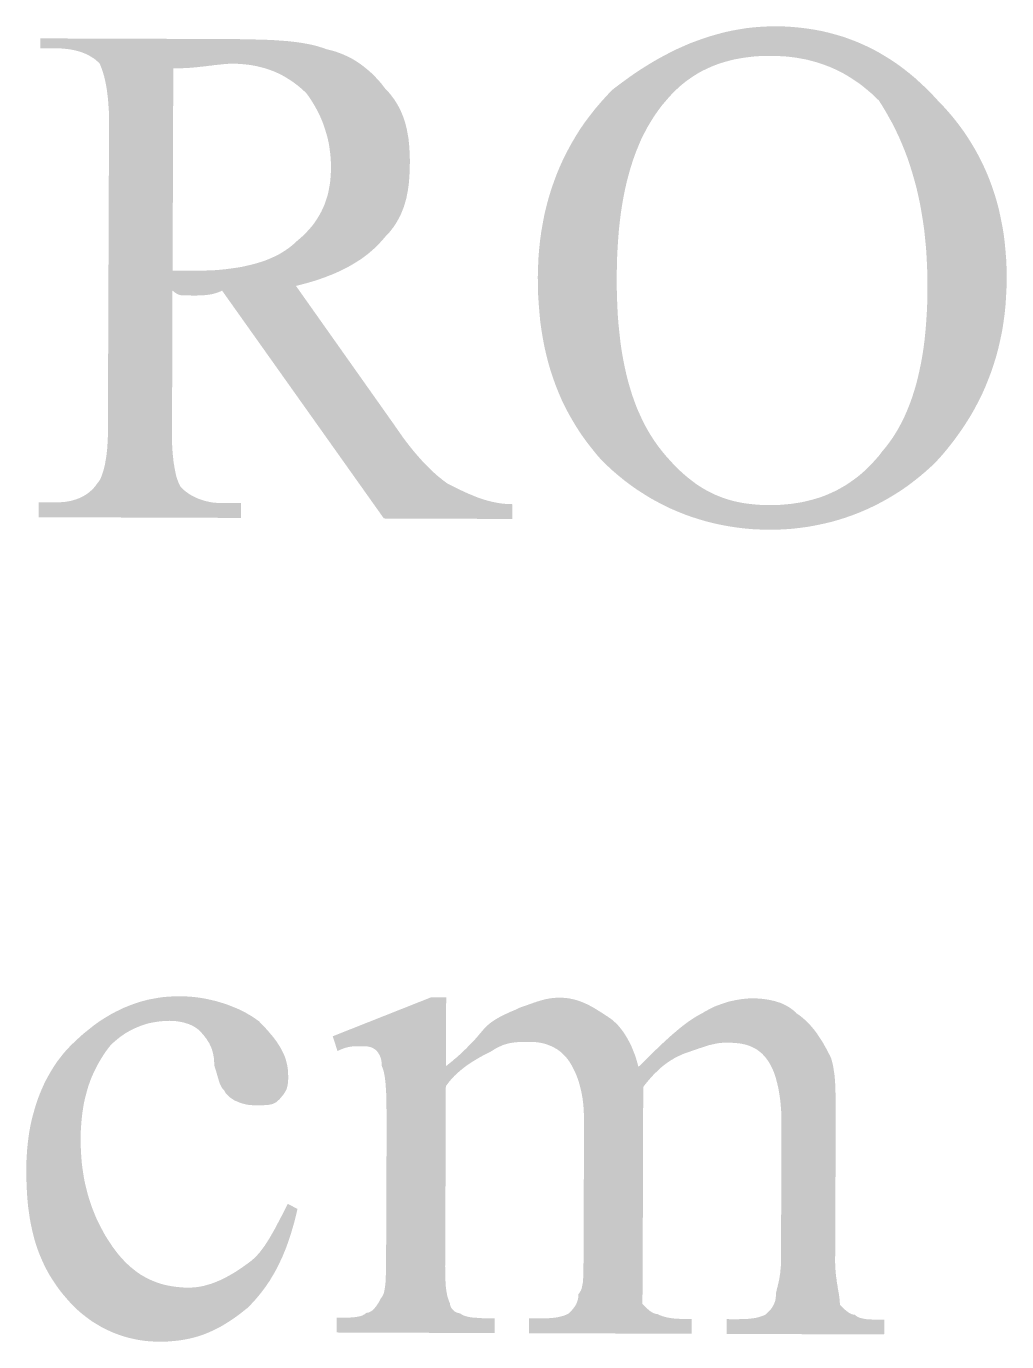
# Model space of a CAD drawing. Header units: millimetres. Extents: x -125 to 146, y -26 to 163.
# Drawn here: x -67.98 to -59.56, y 95.97 to 107.27 of the extents above; entities that cross this region are included whole.
import ezdxf

# ---------------------------------------------------------------- set-up
doc = ezdxf.new("R2010")
doc.units = ezdxf.units.MM
doc.header["$MEASUREMENT"] = 0
doc.layers.get('0').update_dxf_attribs({"color": 255, "linetype": 'CONTINUOUS'})

msp = doc.modelspace()

# ---------------------------------------------------------------- hatches: boundary and pattern name
at = {"true_color": 0x000007}
h = msp.add_hatch(color=7, dxfattribs=at)
h.paths.add_polyline_path([(-61.545, 107.268), (-61.477, 107.267), (-61.409, 107.263), (-61.343, 107.257), (-61.277, 107.249), (-61.212, 107.239), (-61.148, 107.227), (-61.085, 107.212), (-61.023, 107.195), (-60.962, 107.177), (-60.901, 107.155), (-60.842, 107.132), (-60.783, 107.106), (-60.726, 107.079), (-60.669, 107.049), (-60.613, 107.016), (-60.558, 106.982), (-60.504, 106.946), (-60.451, 106.907), (-60.399, 106.866), (-60.347, 106.823), (-60.297, 106.777), (-60.247, 106.73), (-60.198, 106.68), (-60.15, 106.628), (-60.103, 106.579), (-60.058, 106.529), (-60.015, 106.478), (-59.974, 106.425), (-59.934, 106.371), (-59.897, 106.316), (-59.861, 106.259), (-59.827, 106.201), (-59.795, 106.142), (-59.765, 106.082), (-59.737, 106.02), (-59.711, 105.957), (-59.687, 105.893), (-59.665, 105.827), (-59.645, 105.76), (-59.627, 105.692), (-59.612, 105.622), (-59.598, 105.552), (-59.586, 105.479), (-59.577, 105.406), (-59.57, 105.331), (-59.564, 105.255), (-59.561, 105.178), (-59.561, 105.099), (-59.562, 105.02), (-59.566, 104.942), (-59.571, 104.866), (-59.579, 104.791), (-59.589, 104.717), (-59.601, 104.644), (-59.616, 104.573), (-59.632, 104.503), (-59.65, 104.434), (-59.671, 104.367), (-59.693, 104.3), (-59.718, 104.235), (-59.744, 104.17), (-59.772, 104.107), (-59.803, 104.045), (-59.835, 103.984), (-59.869, 103.924), (-59.906, 103.865), (-59.944, 103.807), (-59.984, 103.75), (-60.025, 103.695), (-60.069, 103.639), (-60.114, 103.585), (-60.162, 103.532), (-60.21, 103.485), (-60.26, 103.44), (-60.311, 103.397), (-60.363, 103.356), (-60.416, 103.316), (-60.471, 103.278), (-60.526, 103.243), (-60.583, 103.209), (-60.641, 103.177), (-60.699, 103.147), (-60.759, 103.119), (-60.819, 103.093), (-60.881, 103.069), (-60.943, 103.047), (-61.006, 103.027), (-61.07, 103.009), (-61.134, 102.994), (-61.2, 102.98), (-61.265, 102.968), (-61.332, 102.959), (-61.399, 102.951), (-61.467, 102.946), (-61.535, 102.943), (-61.603, 102.942), (-61.672, 102.944), (-61.74, 102.947), (-61.808, 102.953), (-61.876, 102.961), (-61.942, 102.971), (-62.008, 102.983), (-62.073, 102.997), (-62.138, 103.013), (-62.202, 103.032), (-62.265, 103.052), (-62.327, 103.074), (-62.388, 103.099), (-62.449, 103.125), (-62.508, 103.154), (-62.566, 103.184), (-62.624, 103.216), (-62.68, 103.251), (-62.736, 103.287), (-62.79, 103.325), (-62.843, 103.365), (-62.895, 103.407), (-62.945, 103.45), (-62.995, 103.496), (-63.043, 103.543), (-63.089, 103.596), (-63.133, 103.651), (-63.175, 103.706), (-63.215, 103.762), (-63.253, 103.82), (-63.288, 103.878), (-63.322, 103.937), (-63.353, 103.997), (-63.383, 104.058), (-63.41, 104.121), (-63.435, 104.184), (-63.458, 104.249), (-63.48, 104.314), (-63.499, 104.381), (-63.516, 104.449), (-63.532, 104.518), (-63.545, 104.588), (-63.557, 104.659), (-63.567, 104.732), (-63.574, 104.806), (-63.58, 104.881), (-63.585, 104.957), (-63.587, 105.035), (-63.588, 105.114), (-63.586, 105.193), (-63.583, 105.271), (-63.577, 105.348), (-63.569, 105.424), (-63.559, 105.499), (-63.546, 105.573), (-63.532, 105.647), (-63.515, 105.719), (-63.496, 105.79), (-63.475, 105.86), (-63.451, 105.929), (-63.426, 105.997), (-63.398, 106.064), (-63.368, 106.13), (-63.335, 106.195), (-63.301, 106.258), (-63.264, 106.321), (-63.226, 106.382), (-63.185, 106.442), (-63.141, 106.5), (-63.096, 106.558), (-63.048, 106.614), (-62.999, 106.669), (-62.947, 106.723), (-62.893, 106.764), (-62.839, 106.804), (-62.785, 106.843), (-62.731, 106.88), (-62.675, 106.916), (-62.62, 106.95), (-62.564, 106.983), (-62.507, 107.014), (-62.45, 107.044), (-62.393, 107.072), (-62.335, 107.098), (-62.277, 107.123), (-62.218, 107.145), (-62.159, 107.166), (-62.1, 107.185), (-62.04, 107.202), (-61.979, 107.218), (-61.919, 107.231), (-61.857, 107.242), (-61.796, 107.252), (-61.734, 107.259), (-61.671, 107.264), (-61.608, 107.267)])
h.paths.add_polyline_path([(-61.588, 107.014), (-61.635, 107.014), (-61.682, 107.012), (-61.727, 107.009), (-61.772, 107.004), (-61.816, 106.998), (-61.859, 106.991), (-61.901, 106.983), (-61.942, 106.973), (-61.982, 106.962), (-62.022, 106.95), (-62.06, 106.936), (-62.098, 106.921), (-62.135, 106.904), (-62.171, 106.887), (-62.206, 106.868), (-62.24, 106.847), (-62.273, 106.825), (-62.306, 106.802), (-62.337, 106.778), (-62.368, 106.752), (-62.397, 106.725), (-62.426, 106.697), (-62.454, 106.667), (-62.481, 106.636), (-62.518, 106.593), (-62.552, 106.548), (-62.585, 106.501), (-62.616, 106.452), (-62.646, 106.402), (-62.673, 106.35), (-62.7, 106.296), (-62.724, 106.24), (-62.747, 106.183), (-62.768, 106.124), (-62.788, 106.063), (-62.806, 106), (-62.823, 105.936), (-62.838, 105.87), (-62.852, 105.802), (-62.864, 105.732), (-62.875, 105.661), (-62.884, 105.588), (-62.892, 105.513), (-62.898, 105.436), (-62.903, 105.357), (-62.907, 105.277), (-62.909, 105.195), (-62.91, 105.111), (-62.91, 105.027), (-62.908, 104.945), (-62.905, 104.864), (-62.901, 104.786), (-62.895, 104.709), (-62.887, 104.633), (-62.879, 104.56), (-62.869, 104.488), (-62.857, 104.419), (-62.844, 104.351), (-62.829, 104.284), (-62.813, 104.22), (-62.795, 104.157), (-62.776, 104.096), (-62.755, 104.037), (-62.733, 103.979), (-62.708, 103.924), (-62.683, 103.87), (-62.655, 103.817), (-62.626, 103.767), (-62.595, 103.718), (-62.563, 103.672), (-62.529, 103.627), (-62.493, 103.583), (-62.461, 103.547), (-62.429, 103.512), (-62.397, 103.479), (-62.365, 103.448), (-62.333, 103.419), (-62.3, 103.391), (-62.267, 103.365), (-62.234, 103.34), (-62.2, 103.317), (-62.166, 103.296), (-62.131, 103.276), (-62.096, 103.258), (-62.059, 103.241), (-62.022, 103.226), (-61.985, 103.212), (-61.946, 103.2), (-61.907, 103.189), (-61.867, 103.18), (-61.825, 103.172), (-61.783, 103.166), (-61.74, 103.161), (-61.695, 103.157), (-61.649, 103.155), (-61.602, 103.154), (-61.555, 103.154), (-61.508, 103.156), (-61.462, 103.16), (-61.416, 103.164), (-61.37, 103.171), (-61.325, 103.178), (-61.281, 103.188), (-61.237, 103.199), (-61.194, 103.211), (-61.151, 103.225), (-61.109, 103.241), (-61.068, 103.259), (-61.027, 103.278), (-60.987, 103.3), (-60.947, 103.323), (-60.909, 103.348), (-60.871, 103.375), (-60.834, 103.403), (-60.797, 103.434), (-60.761, 103.467), (-60.727, 103.502), (-60.693, 103.538), (-60.659, 103.577), (-60.627, 103.619), (-60.596, 103.656), (-60.566, 103.696), (-60.537, 103.737), (-60.51, 103.78), (-60.484, 103.825), (-60.459, 103.872), (-60.436, 103.92), (-60.414, 103.971), (-60.393, 104.023), (-60.374, 104.076), (-60.356, 104.132), (-60.339, 104.189), (-60.324, 104.248), (-60.31, 104.309), (-60.297, 104.372), (-60.285, 104.437), (-60.275, 104.503), (-60.266, 104.571), (-60.259, 104.641), (-60.253, 104.712), (-60.248, 104.786), (-60.244, 104.861), (-60.242, 104.938), (-60.241, 105.017), (-60.241, 105.106), (-60.244, 105.192), (-60.248, 105.277), (-60.253, 105.359), (-60.261, 105.44), (-60.269, 105.518), (-60.28, 105.595), (-60.292, 105.669), (-60.305, 105.742), (-60.32, 105.813), (-60.336, 105.882), (-60.354, 105.949), (-60.373, 106.014), (-60.393, 106.078), (-60.414, 106.14), (-60.437, 106.201), (-60.461, 106.259), (-60.486, 106.317), (-60.512, 106.372), (-60.539, 106.427), (-60.568, 106.479), (-60.597, 106.531), (-60.627, 106.581), (-60.658, 106.63), (-60.69, 106.661), (-60.722, 106.691), (-60.755, 106.719), (-60.789, 106.747), (-60.822, 106.773), (-60.857, 106.797), (-60.892, 106.82), (-60.927, 106.842), (-60.963, 106.863), (-61, 106.882), (-61.037, 106.9), (-61.075, 106.917), (-61.114, 106.932), (-61.153, 106.946), (-61.193, 106.959), (-61.234, 106.97), (-61.275, 106.981), (-61.318, 106.989), (-61.361, 106.997), (-61.405, 107.003), (-61.449, 107.008), (-61.495, 107.011), (-61.541, 107.013)])
h = msp.add_hatch(color=7, dxfattribs=at)
h.paths.add_polyline_path([(-63.807, 103.035), (-64.91, 103.039), (-66.3, 104.997), (-66.311, 104.992), (-66.321, 104.987), (-66.332, 104.983), (-66.342, 104.979), (-66.353, 104.976), (-66.364, 104.973), (-66.374, 104.97), (-66.385, 104.967), (-66.395, 104.965), (-66.406, 104.963), (-66.417, 104.962), (-66.427, 104.96), (-66.438, 104.959), (-66.449, 104.958), (-66.459, 104.957), (-66.47, 104.957), (-66.481, 104.956), (-66.492, 104.956), (-66.503, 104.956), (-66.513, 104.955), (-66.524, 104.955), (-66.535, 104.955), (-66.546, 104.955), (-66.557, 104.955), (-66.557, 104.955), (-66.558, 104.955), (-66.559, 104.955), (-66.56, 104.955), (-66.562, 104.955), (-66.564, 104.955), (-66.567, 104.955), (-66.569, 104.956), (-66.572, 104.956), (-66.576, 104.956), (-66.579, 104.956), (-66.583, 104.956), (-66.587, 104.956), (-66.592, 104.956), (-66.596, 104.956), (-66.601, 104.956), (-66.605, 104.956), (-66.61, 104.956), (-66.615, 104.956), (-66.62, 104.956), (-66.626, 104.956), (-66.631, 104.956), (-66.636, 104.956), (-66.641, 104.956), (-66.642, 104.956), (-66.642, 104.956), (-66.643, 104.956), (-66.645, 104.956), (-66.647, 104.956), (-66.649, 104.956), (-66.651, 104.957), (-66.654, 104.957), (-66.657, 104.958), (-66.66, 104.959), (-66.664, 104.96), (-66.668, 104.961), (-66.672, 104.963), (-66.676, 104.964), (-66.681, 104.966), (-66.685, 104.969), (-66.69, 104.971), (-66.695, 104.974), (-66.7, 104.977), (-66.705, 104.981), (-66.71, 104.984), (-66.715, 104.989), (-66.721, 104.993), (-66.726, 104.998), (-66.73, 103.768), (-66.73, 103.737), (-66.73, 103.706), (-66.729, 103.677), (-66.728, 103.648), (-66.726, 103.621), (-66.724, 103.594), (-66.721, 103.569), (-66.719, 103.544), (-66.716, 103.52), (-66.712, 103.498), (-66.709, 103.476), (-66.705, 103.456), (-66.701, 103.437), (-66.697, 103.418), (-66.693, 103.401), (-66.688, 103.385), (-66.683, 103.371), (-66.678, 103.357), (-66.673, 103.345), (-66.668, 103.334), (-66.663, 103.324), (-66.658, 103.315), (-66.653, 103.308), (-66.648, 103.302), (-66.637, 103.292), (-66.626, 103.282), (-66.614, 103.272), (-66.602, 103.263), (-66.589, 103.254), (-66.577, 103.246), (-66.563, 103.238), (-66.55, 103.231), (-66.536, 103.224), (-66.522, 103.217), (-66.508, 103.211), (-66.493, 103.205), (-66.478, 103.2), (-66.463, 103.195), (-66.448, 103.19), (-66.433, 103.187), (-66.417, 103.183), (-66.402, 103.18), (-66.386, 103.177), (-66.37, 103.175), (-66.354, 103.174), (-66.338, 103.172), (-66.323, 103.172), (-66.307, 103.171), (-66.137, 103.171), (-66.138, 103.044), (-67.876, 103.05), (-67.876, 103.177), (-67.749, 103.177), (-67.728, 103.177), (-67.707, 103.177), (-67.687, 103.179), (-67.668, 103.18), (-67.648, 103.182), (-67.63, 103.185), (-67.611, 103.188), (-67.593, 103.192), (-67.576, 103.197), (-67.559, 103.202), (-67.542, 103.208), (-67.526, 103.214), (-67.511, 103.221), (-67.495, 103.229), (-67.481, 103.237), (-67.466, 103.247), (-67.452, 103.256), (-67.439, 103.267), (-67.426, 103.278), (-67.413, 103.291), (-67.401, 103.303), (-67.389, 103.317), (-67.378, 103.332), (-67.367, 103.347), (-67.362, 103.353), (-67.356, 103.36), (-67.351, 103.369), (-67.346, 103.378), (-67.341, 103.389), (-67.336, 103.401), (-67.331, 103.414), (-67.326, 103.429), (-67.321, 103.444), (-67.317, 103.46), (-67.312, 103.477), (-67.308, 103.495), (-67.304, 103.514), (-67.301, 103.534), (-67.297, 103.554), (-67.294, 103.576), (-67.291, 103.598), (-67.289, 103.621), (-67.286, 103.644), (-67.285, 103.668), (-67.283, 103.693), (-67.282, 103.718), (-67.281, 103.744), (-67.281, 103.77), (-67.271, 106.442), (-67.271, 106.474), (-67.272, 106.504), (-67.272, 106.534), (-67.274, 106.562), (-67.276, 106.59), (-67.278, 106.617), (-67.28, 106.643), (-67.283, 106.668), (-67.286, 106.693), (-67.289, 106.716), (-67.292, 106.738), (-67.296, 106.76), (-67.3, 106.781), (-67.304, 106.801), (-67.309, 106.82), (-67.313, 106.838), (-67.318, 106.855), (-67.323, 106.871), (-67.328, 106.887), (-67.333, 106.901), (-67.338, 106.915), (-67.343, 106.928), (-67.348, 106.94), (-67.354, 106.951), (-67.364, 106.961), (-67.376, 106.971), (-67.387, 106.981), (-67.399, 106.99), (-67.412, 106.998), (-67.425, 107.007), (-67.438, 107.014), (-67.452, 107.022), (-67.467, 107.029), (-67.481, 107.035), (-67.496, 107.041), (-67.512, 107.047), (-67.528, 107.052), (-67.545, 107.056), (-67.562, 107.061), (-67.579, 107.064), (-67.597, 107.068), (-67.615, 107.071), (-67.634, 107.073), (-67.653, 107.075), (-67.673, 107.077), (-67.693, 107.078), (-67.713, 107.079), (-67.734, 107.079), (-67.861, 107.08), (-67.861, 107.164), (-66.377, 107.159), (-66.324, 107.159), (-66.273, 107.158), (-66.222, 107.158), (-66.172, 107.158), (-66.123, 107.157), (-66.076, 107.156), (-66.029, 107.155), (-65.983, 107.154), (-65.938, 107.153), (-65.895, 107.151), (-65.852, 107.149), (-65.81, 107.146), (-65.77, 107.143), (-65.731, 107.14), (-65.693, 107.136), (-65.655, 107.131), (-65.62, 107.126), (-65.585, 107.12), (-65.552, 107.114), (-65.519, 107.107), (-65.488, 107.099), (-65.459, 107.09), (-65.43, 107.081), (-65.403, 107.071), (-65.377, 107.065), (-65.351, 107.058), (-65.326, 107.051), (-65.301, 107.042), (-65.277, 107.033), (-65.253, 107.023), (-65.229, 107.012), (-65.206, 107.001), (-65.183, 106.989), (-65.161, 106.976), (-65.139, 106.962), (-65.118, 106.948), (-65.097, 106.933), (-65.077, 106.917), (-65.057, 106.901), (-65.037, 106.884), (-65.018, 106.867), (-64.999, 106.849), (-64.981, 106.83), (-64.963, 106.811), (-64.946, 106.792), (-64.929, 106.772), (-64.913, 106.751), (-64.897, 106.73), (-64.876, 106.709), (-64.857, 106.687), (-64.839, 106.664), (-64.822, 106.641), (-64.807, 106.618), (-64.793, 106.594), (-64.779, 106.57), (-64.767, 106.545), (-64.756, 106.52), (-64.746, 106.495), (-64.737, 106.469), (-64.728, 106.442), (-64.721, 106.415), (-64.714, 106.388), (-64.709, 106.36), (-64.704, 106.332), (-64.699, 106.304), (-64.696, 106.275), (-64.693, 106.245), (-64.691, 106.215), (-64.689, 106.185), (-64.688, 106.154), (-64.687, 106.123), (-64.687, 106.092), (-64.688, 106.06), (-64.688, 106.029), (-64.69, 105.998), (-64.692, 105.968), (-64.694, 105.938), (-64.697, 105.909), (-64.701, 105.88), (-64.705, 105.852), (-64.711, 105.824), (-64.716, 105.796), (-64.723, 105.769), (-64.731, 105.742), (-64.739, 105.716), (-64.749, 105.691), (-64.759, 105.665), (-64.77, 105.64), (-64.783, 105.616), (-64.796, 105.592), (-64.811, 105.568), (-64.826, 105.545), (-64.843, 105.523), (-64.861, 105.5), (-64.881, 105.479), (-64.901, 105.457), (-64.923, 105.431), (-64.946, 105.406), (-64.969, 105.382), (-64.993, 105.359), (-65.019, 105.336), (-65.045, 105.314), (-65.072, 105.293), (-65.099, 105.273), (-65.128, 105.254), (-65.158, 105.235), (-65.188, 105.217), (-65.22, 105.199), (-65.252, 105.183), (-65.285, 105.166), (-65.319, 105.151), (-65.354, 105.136), (-65.39, 105.122), (-65.426, 105.108), (-65.464, 105.095), (-65.502, 105.082), (-65.542, 105.07), (-65.582, 105.059), (-65.623, 105.048), (-65.665, 105.037), (-64.823, 103.846), (-64.801, 103.814), (-64.78, 103.784), (-64.759, 103.754), (-64.739, 103.726), (-64.718, 103.698), (-64.697, 103.671), (-64.676, 103.645), (-64.656, 103.619), (-64.635, 103.595), (-64.615, 103.572), (-64.595, 103.549), (-64.575, 103.527), (-64.555, 103.507), (-64.536, 103.487), (-64.517, 103.468), (-64.498, 103.449), (-64.479, 103.432), (-64.461, 103.416), (-64.443, 103.4), (-64.425, 103.386), (-64.408, 103.372), (-64.391, 103.359), (-64.375, 103.347), (-64.359, 103.336), (-64.337, 103.325), (-64.316, 103.315), (-64.294, 103.304), (-64.273, 103.294), (-64.251, 103.283), (-64.23, 103.273), (-64.208, 103.263), (-64.186, 103.253), (-64.164, 103.244), (-64.142, 103.235), (-64.12, 103.226), (-64.098, 103.217), (-64.075, 103.209), (-64.052, 103.202), (-64.029, 103.195), (-64.006, 103.189), (-63.982, 103.183), (-63.958, 103.178), (-63.934, 103.173), (-63.909, 103.169), (-63.884, 103.166), (-63.858, 103.164), (-63.833, 103.163), (-63.806, 103.162)])
h.paths.add_polyline_path([(-66.725, 105.168), (-66.72, 105.168), (-66.715, 105.168), (-66.709, 105.168), (-66.704, 105.168), (-66.699, 105.168), (-66.694, 105.168), (-66.688, 105.168), (-66.683, 105.168), (-66.678, 105.168), (-66.672, 105.168), (-66.667, 105.168), (-66.662, 105.168), (-66.657, 105.168), (-66.651, 105.168), (-66.646, 105.167), (-66.641, 105.167), (-66.635, 105.167), (-66.63, 105.167), (-66.625, 105.167), (-66.619, 105.167), (-66.614, 105.167), (-66.609, 105.167), (-66.604, 105.167), (-66.598, 105.167), (-66.598, 105.167), (-66.597, 105.167), (-66.596, 105.167), (-66.595, 105.167), (-66.594, 105.167), (-66.592, 105.167), (-66.59, 105.167), (-66.587, 105.167), (-66.585, 105.167), (-66.582, 105.167), (-66.58, 105.167), (-66.577, 105.167), (-66.574, 105.167), (-66.572, 105.167), (-66.569, 105.167), (-66.567, 105.167), (-66.565, 105.167), (-66.563, 105.167), (-66.561, 105.167), (-66.559, 105.167), (-66.558, 105.167), (-66.557, 105.167), (-66.556, 105.167), (-66.556, 105.167), (-66.503, 105.167), (-66.452, 105.169), (-66.402, 105.171), (-66.354, 105.173), (-66.307, 105.177), (-66.261, 105.182), (-66.216, 105.188), (-66.173, 105.194), (-66.131, 105.201), (-66.091, 105.21), (-66.052, 105.219), (-66.014, 105.229), (-65.977, 105.24), (-65.942, 105.251), (-65.908, 105.264), (-65.876, 105.278), (-65.844, 105.292), (-65.815, 105.307), (-65.786, 105.324), (-65.759, 105.341), (-65.733, 105.359), (-65.709, 105.377), (-65.685, 105.397), (-65.663, 105.418), (-65.638, 105.439), (-65.613, 105.461), (-65.59, 105.483), (-65.568, 105.506), (-65.547, 105.529), (-65.527, 105.552), (-65.509, 105.576), (-65.492, 105.601), (-65.476, 105.626), (-65.461, 105.651), (-65.447, 105.677), (-65.435, 105.703), (-65.423, 105.729), (-65.413, 105.756), (-65.404, 105.784), (-65.395, 105.812), (-65.388, 105.84), (-65.382, 105.869), (-65.377, 105.899), (-65.372, 105.928), (-65.369, 105.959), (-65.367, 105.989), (-65.365, 106.02), (-65.365, 106.052), (-65.365, 106.083), (-65.366, 106.114), (-65.368, 106.145), (-65.371, 106.175), (-65.375, 106.205), (-65.379, 106.235), (-65.384, 106.264), (-65.39, 106.292), (-65.397, 106.321), (-65.405, 106.348), (-65.413, 106.376), (-65.422, 106.403), (-65.431, 106.429), (-65.441, 106.455), (-65.452, 106.481), (-65.463, 106.506), (-65.475, 106.53), (-65.488, 106.555), (-65.501, 106.578), (-65.515, 106.602), (-65.529, 106.624), (-65.543, 106.647), (-65.558, 106.669), (-65.574, 106.69), (-65.595, 106.711), (-65.617, 106.731), (-65.639, 106.75), (-65.662, 106.768), (-65.685, 106.785), (-65.709, 106.802), (-65.733, 106.817), (-65.757, 106.832), (-65.782, 106.846), (-65.807, 106.859), (-65.833, 106.871), (-65.859, 106.882), (-65.886, 106.892), (-65.913, 106.901), (-65.94, 106.91), (-65.968, 106.917), (-65.997, 106.924), (-66.026, 106.93), (-66.055, 106.935), (-66.085, 106.939), (-66.115, 106.942), (-66.145, 106.945), (-66.177, 106.946), (-66.208, 106.947), (-66.224, 106.946), (-66.241, 106.946), (-66.258, 106.945), (-66.275, 106.944), (-66.293, 106.942), (-66.311, 106.94), (-66.33, 106.938), (-66.349, 106.936), (-66.369, 106.934), (-66.389, 106.931), (-66.41, 106.929), (-66.431, 106.926), (-66.452, 106.924), (-66.474, 106.921), (-66.497, 106.919), (-66.519, 106.916), (-66.543, 106.914), (-66.567, 106.912), (-66.591, 106.91), (-66.615, 106.909), (-66.641, 106.908), (-66.666, 106.907), (-66.692, 106.906), (-66.719, 106.906)])
for points in [[(-65.652, 97.107), (-65.663, 97.06), (-65.674, 97.015), (-65.686, 96.97), (-65.699, 96.927), (-65.711, 96.885), (-65.725, 96.844), (-65.739, 96.804), (-65.753, 96.765), (-65.769, 96.727), (-65.784, 96.69), (-65.801, 96.655), (-65.818, 96.62), (-65.835, 96.586), (-65.854, 96.552), (-65.873, 96.52), (-65.892, 96.488), (-65.913, 96.458), (-65.934, 96.427), (-65.956, 96.398), (-65.979, 96.369), (-66.002, 96.341), (-66.027, 96.313), (-66.052, 96.286), (-66.078, 96.259), (-66.11, 96.234), (-66.141, 96.209), (-66.172, 96.186), (-66.203, 96.164), (-66.233, 96.144), (-66.263, 96.125), (-66.293, 96.106), (-66.324, 96.089), (-66.354, 96.074), (-66.384, 96.059), (-66.414, 96.046), (-66.445, 96.033), (-66.475, 96.022), (-66.506, 96.012), (-66.537, 96.003), (-66.569, 95.995), (-66.601, 95.988), (-66.634, 95.982), (-66.667, 95.977), (-66.701, 95.973), (-66.736, 95.97), (-66.771, 95.967), (-66.807, 95.966), (-66.844, 95.966), (-66.881, 95.967), (-66.918, 95.969), (-66.955, 95.972), (-66.992, 95.977), (-67.028, 95.983), (-67.065, 95.991), (-67.101, 95.999), (-67.137, 96.009), (-67.173, 96.021), (-67.208, 96.033), (-67.243, 96.047), (-67.278, 96.063), (-67.312, 96.079), (-67.345, 96.097), (-67.378, 96.117), (-67.411, 96.137), (-67.443, 96.159), (-67.474, 96.183), (-67.505, 96.207), (-67.535, 96.233), (-67.564, 96.26), (-67.593, 96.289), (-67.62, 96.319), (-67.647, 96.35), (-67.678, 96.387), (-67.707, 96.425), (-67.734, 96.464), (-67.76, 96.503), (-67.784, 96.542), (-67.806, 96.582), (-67.827, 96.623), (-67.846, 96.665), (-67.864, 96.707), (-67.881, 96.75), (-67.896, 96.794), (-67.91, 96.839), (-67.922, 96.885), (-67.933, 96.931), (-67.943, 96.979), (-67.952, 97.027), (-67.959, 97.077), (-67.966, 97.127), (-67.971, 97.179), (-67.975, 97.232), (-67.978, 97.286), (-67.98, 97.341), (-67.981, 97.397), (-67.981, 97.454), (-67.981, 97.507), (-67.978, 97.559), (-67.975, 97.611), (-67.97, 97.662), (-67.964, 97.713), (-67.957, 97.763), (-67.948, 97.812), (-67.938, 97.861), (-67.926, 97.908), (-67.913, 97.955), (-67.899, 98.002), (-67.884, 98.047), (-67.867, 98.092), (-67.849, 98.135), (-67.83, 98.178), (-67.809, 98.22), (-67.787, 98.26), (-67.764, 98.3), (-67.739, 98.339), (-67.714, 98.376), (-67.686, 98.412), (-67.658, 98.448), (-67.628, 98.481), (-67.597, 98.514), (-67.564, 98.545), (-67.532, 98.575), (-67.499, 98.605), (-67.465, 98.633), (-67.431, 98.66), (-67.397, 98.687), (-67.362, 98.712), (-67.326, 98.736), (-67.29, 98.758), (-67.253, 98.78), (-67.216, 98.8), (-67.177, 98.819), (-67.139, 98.837), (-67.099, 98.853), (-67.059, 98.868), (-67.018, 98.882), (-66.977, 98.894), (-66.934, 98.905), (-66.891, 98.913), (-66.847, 98.921), (-66.803, 98.927), (-66.757, 98.931), (-66.711, 98.933), (-66.664, 98.934), (-66.632, 98.933), (-66.6, 98.932), (-66.568, 98.93), (-66.536, 98.927), (-66.504, 98.923), (-66.473, 98.918), (-66.442, 98.913), (-66.411, 98.906), (-66.381, 98.899), (-66.35, 98.892), (-66.321, 98.883), (-66.291, 98.874), (-66.262, 98.865), (-66.234, 98.854), (-66.206, 98.843), (-66.179, 98.832), (-66.152, 98.82), (-66.126, 98.807), (-66.1, 98.794), (-66.076, 98.78), (-66.052, 98.766), (-66.028, 98.751), (-66.006, 98.735), (-65.984, 98.72), (-65.964, 98.699), (-65.944, 98.678), (-65.925, 98.658), (-65.907, 98.638), (-65.89, 98.618), (-65.874, 98.599), (-65.858, 98.58), (-65.844, 98.561), (-65.83, 98.542), (-65.818, 98.523), (-65.806, 98.505), (-65.795, 98.486), (-65.785, 98.467), (-65.776, 98.449), (-65.767, 98.43), (-65.76, 98.411), (-65.753, 98.392), (-65.748, 98.372), (-65.743, 98.353), (-65.739, 98.333), (-65.736, 98.313), (-65.734, 98.293), (-65.733, 98.272), (-65.732, 98.251), (-65.732, 98.24), (-65.732, 98.23), (-65.732, 98.221), (-65.733, 98.211), (-65.733, 98.202), (-65.734, 98.194), (-65.735, 98.185), (-65.736, 98.177), (-65.737, 98.169), (-65.739, 98.161), (-65.741, 98.153), (-65.743, 98.145), (-65.746, 98.137), (-65.749, 98.129), (-65.753, 98.121), (-65.758, 98.113), (-65.763, 98.104), (-65.769, 98.096), (-65.775, 98.087), (-65.782, 98.078), (-65.79, 98.069), (-65.798, 98.059), (-65.807, 98.049), (-65.818, 98.039), (-65.823, 98.034), (-65.828, 98.029), (-65.834, 98.025), (-65.839, 98.021), (-65.845, 98.018), (-65.851, 98.015), (-65.857, 98.012), (-65.863, 98.01), (-65.87, 98.007), (-65.877, 98.005), (-65.884, 98.004), (-65.892, 98.002), (-65.9, 98.001), (-65.909, 98), (-65.918, 97.999), (-65.928, 97.999), (-65.938, 97.998), (-65.949, 97.998), (-65.96, 97.998), (-65.973, 97.998), (-65.986, 97.998), (-65.999, 97.998), (-66.014, 97.998), (-66.029, 97.998), (-66.04, 97.998), (-66.051, 97.999), (-66.063, 98), (-66.075, 98.001), (-66.087, 98.003), (-66.099, 98.006), (-66.111, 98.009), (-66.124, 98.012), (-66.136, 98.016), (-66.148, 98.02), (-66.16, 98.025), (-66.172, 98.03), (-66.184, 98.035), (-66.196, 98.041), (-66.207, 98.048), (-66.217, 98.055), (-66.228, 98.062), (-66.238, 98.07), (-66.247, 98.078), (-66.256, 98.087), (-66.264, 98.096), (-66.271, 98.105), (-66.277, 98.115), (-66.283, 98.126), (-66.288, 98.131), (-66.293, 98.136), (-66.297, 98.142), (-66.301, 98.147), (-66.305, 98.153), (-66.308, 98.159), (-66.311, 98.165), (-66.314, 98.171), (-66.317, 98.178), (-66.32, 98.185), (-66.322, 98.192), (-66.325, 98.2), (-66.328, 98.208), (-66.33, 98.217), (-66.333, 98.226), (-66.336, 98.236), (-66.339, 98.247), (-66.342, 98.258), (-66.345, 98.27), (-66.349, 98.282), (-66.353, 98.295), (-66.357, 98.309), (-66.362, 98.324), (-66.367, 98.34), (-66.367, 98.356), (-66.368, 98.371), (-66.369, 98.386), (-66.37, 98.4), (-66.372, 98.414), (-66.375, 98.428), (-66.377, 98.442), (-66.381, 98.455), (-66.384, 98.467), (-66.388, 98.48), (-66.393, 98.492), (-66.398, 98.504), (-66.404, 98.516), (-66.409, 98.528), (-66.416, 98.539), (-66.423, 98.55), (-66.43, 98.562), (-66.437, 98.573), (-66.446, 98.583), (-66.454, 98.594), (-66.463, 98.605), (-66.473, 98.616), (-66.482, 98.626), (-66.493, 98.637), (-66.498, 98.642), (-66.504, 98.648), (-66.511, 98.653), (-66.518, 98.658), (-66.525, 98.663), (-66.533, 98.668), (-66.541, 98.673), (-66.55, 98.678), (-66.559, 98.683), (-66.569, 98.687), (-66.579, 98.691), (-66.589, 98.696), (-66.6, 98.699), (-66.612, 98.703), (-66.623, 98.706), (-66.636, 98.71), (-66.648, 98.712), (-66.661, 98.715), (-66.675, 98.717), (-66.689, 98.719), (-66.703, 98.721), (-66.718, 98.722), (-66.733, 98.722), (-66.749, 98.723), (-66.775, 98.722), (-66.801, 98.721), (-66.827, 98.719), (-66.851, 98.716), (-66.876, 98.712), (-66.9, 98.708), (-66.924, 98.703), (-66.947, 98.697), (-66.97, 98.69), (-66.992, 98.682), (-67.014, 98.674), (-67.035, 98.665), (-67.056, 98.656), (-67.077, 98.646), (-67.097, 98.635), (-67.116, 98.624), (-67.136, 98.612), (-67.154, 98.599), (-67.173, 98.586), (-67.191, 98.572), (-67.208, 98.558), (-67.225, 98.544), (-67.242, 98.528), (-67.258, 98.513), (-67.279, 98.486), (-67.299, 98.459), (-67.318, 98.431), (-67.336, 98.402), (-67.353, 98.374), (-67.37, 98.344), (-67.385, 98.314), (-67.4, 98.284), (-67.414, 98.253), (-67.427, 98.222), (-67.439, 98.189), (-67.45, 98.157), (-67.46, 98.123), (-67.469, 98.089), (-67.478, 98.054), (-67.486, 98.019), (-67.492, 97.983), (-67.498, 97.946), (-67.503, 97.908), (-67.507, 97.869), (-67.51, 97.83), (-67.513, 97.79), (-67.514, 97.749), (-67.515, 97.707), (-67.515, 97.665), (-67.513, 97.623), (-67.511, 97.582), (-67.508, 97.541), (-67.505, 97.501), (-67.5, 97.461), (-67.494, 97.421), (-67.488, 97.382), (-67.481, 97.343), (-67.472, 97.305), (-67.463, 97.268), (-67.453, 97.23), (-67.442, 97.193), (-67.43, 97.157), (-67.418, 97.121), (-67.404, 97.085), (-67.39, 97.05), (-67.375, 97.016), (-67.358, 96.981), (-67.341, 96.948), (-67.323, 96.914), (-67.305, 96.881), (-67.285, 96.849), (-67.264, 96.817), (-67.243, 96.785), (-67.221, 96.755), (-67.199, 96.726), (-67.176, 96.699), (-67.153, 96.673), (-67.129, 96.648), (-67.105, 96.625), (-67.08, 96.603), (-67.054, 96.582), (-67.028, 96.562), (-67.002, 96.544), (-66.974, 96.528), (-66.946, 96.512), (-66.917, 96.498), (-66.888, 96.486), (-66.858, 96.474), (-66.827, 96.464), (-66.795, 96.455), (-66.763, 96.448), (-66.73, 96.442), (-66.695, 96.437), (-66.661, 96.434), (-66.625, 96.431), (-66.588, 96.431), (-66.567, 96.431), (-66.545, 96.432), (-66.524, 96.434), (-66.502, 96.437), (-66.481, 96.441), (-66.46, 96.445), (-66.438, 96.451), (-66.417, 96.457), (-66.396, 96.463), (-66.374, 96.471), (-66.353, 96.479), (-66.332, 96.488), (-66.31, 96.497), (-66.289, 96.508), (-66.268, 96.518), (-66.247, 96.53), (-66.225, 96.542), (-66.204, 96.554), (-66.183, 96.567), (-66.162, 96.581), (-66.141, 96.595), (-66.119, 96.61), (-66.098, 96.625), (-66.077, 96.64), (-66.061, 96.652), (-66.046, 96.664), (-66.031, 96.677), (-66.016, 96.691), (-66.002, 96.705), (-65.988, 96.721), (-65.974, 96.737), (-65.96, 96.755), (-65.947, 96.773), (-65.933, 96.792), (-65.92, 96.812), (-65.907, 96.833), (-65.893, 96.854), (-65.88, 96.877), (-65.867, 96.9), (-65.853, 96.924), (-65.839, 96.95), (-65.826, 96.976), (-65.811, 97.002), (-65.797, 97.03), (-65.782, 97.059), (-65.767, 97.088), (-65.752, 97.119), (-65.736, 97.15)], [(-64.377, 98.333), (-64.351, 98.354), (-64.326, 98.374), (-64.303, 98.394), (-64.28, 98.413), (-64.259, 98.432), (-64.239, 98.451), (-64.22, 98.469), (-64.202, 98.486), (-64.186, 98.503), (-64.17, 98.519), (-64.155, 98.534), (-64.141, 98.549), (-64.128, 98.563), (-64.116, 98.577), (-64.105, 98.589), (-64.095, 98.601), (-64.085, 98.613), (-64.076, 98.623), (-64.068, 98.633), (-64.06, 98.642), (-64.053, 98.651), (-64.046, 98.658), (-64.04, 98.665), (-64.035, 98.67), (-64.024, 98.681), (-64.013, 98.69), (-64.001, 98.7), (-63.989, 98.709), (-63.977, 98.718), (-63.964, 98.726), (-63.952, 98.734), (-63.939, 98.742), (-63.926, 98.749), (-63.913, 98.757), (-63.899, 98.764), (-63.886, 98.77), (-63.873, 98.777), (-63.86, 98.783), (-63.847, 98.789), (-63.834, 98.795), (-63.821, 98.801), (-63.808, 98.806), (-63.795, 98.812), (-63.783, 98.817), (-63.771, 98.823), (-63.76, 98.828), (-63.749, 98.833), (-63.738, 98.838), (-63.722, 98.844), (-63.707, 98.849), (-63.692, 98.854), (-63.677, 98.859), (-63.663, 98.864), (-63.649, 98.869), (-63.635, 98.874), (-63.622, 98.879), (-63.608, 98.883), (-63.595, 98.888), (-63.581, 98.892), (-63.568, 98.896), (-63.555, 98.9), (-63.542, 98.903), (-63.528, 98.907), (-63.515, 98.91), (-63.501, 98.912), (-63.487, 98.915), (-63.473, 98.917), (-63.459, 98.919), (-63.445, 98.92), (-63.43, 98.921), (-63.414, 98.922), (-63.399, 98.922), (-63.378, 98.921), (-63.357, 98.92), (-63.337, 98.918), (-63.317, 98.915), (-63.298, 98.911), (-63.279, 98.907), (-63.26, 98.902), (-63.242, 98.896), (-63.224, 98.89), (-63.206, 98.883), (-63.189, 98.876), (-63.171, 98.868), (-63.154, 98.86), (-63.137, 98.851), (-63.121, 98.842), (-63.104, 98.833), (-63.088, 98.823), (-63.072, 98.813), (-63.056, 98.803), (-63.04, 98.793), (-63.024, 98.783), (-63.008, 98.772), (-62.992, 98.762), (-62.976, 98.751), (-62.96, 98.74), (-62.945, 98.728), (-62.931, 98.715), (-62.916, 98.702), (-62.902, 98.688), (-62.889, 98.673), (-62.876, 98.657), (-62.864, 98.641), (-62.851, 98.624), (-62.84, 98.607), (-62.829, 98.589), (-62.818, 98.57), (-62.808, 98.552), (-62.798, 98.533), (-62.788, 98.513), (-62.779, 98.493), (-62.771, 98.473), (-62.763, 98.453), (-62.755, 98.432), (-62.748, 98.411), (-62.741, 98.39), (-62.735, 98.369), (-62.729, 98.348), (-62.724, 98.327), (-62.697, 98.353), (-62.671, 98.379), (-62.646, 98.404), (-62.621, 98.428), (-62.596, 98.453), (-62.572, 98.476), (-62.548, 98.499), (-62.524, 98.522), (-62.5, 98.544), (-62.477, 98.565), (-62.454, 98.586), (-62.432, 98.606), (-62.409, 98.625), (-62.387, 98.644), (-62.365, 98.662), (-62.343, 98.68), (-62.321, 98.696), (-62.3, 98.712), (-62.278, 98.727), (-62.257, 98.741), (-62.235, 98.755), (-62.214, 98.768), (-62.193, 98.779), (-62.172, 98.79), (-62.155, 98.801), (-62.138, 98.81), (-62.121, 98.82), (-62.104, 98.829), (-62.086, 98.837), (-62.068, 98.846), (-62.05, 98.853), (-62.031, 98.86), (-62.013, 98.867), (-61.994, 98.873), (-61.976, 98.879), (-61.957, 98.885), (-61.939, 98.89), (-61.92, 98.894), (-61.902, 98.898), (-61.883, 98.902), (-61.865, 98.905), (-61.847, 98.908), (-61.829, 98.911), (-61.812, 98.912), (-61.795, 98.914), (-61.778, 98.915), (-61.761, 98.916), (-61.745, 98.916), (-61.724, 98.915), (-61.704, 98.915), (-61.684, 98.914), (-61.664, 98.912), (-61.645, 98.91), (-61.626, 98.907), (-61.608, 98.904), (-61.59, 98.901), (-61.573, 98.897), (-61.556, 98.893), (-61.539, 98.888), (-61.523, 98.883), (-61.507, 98.878), (-61.492, 98.872), (-61.477, 98.865), (-61.463, 98.858), (-61.449, 98.851), (-61.436, 98.843), (-61.423, 98.835), (-61.41, 98.826), (-61.398, 98.817), (-61.387, 98.808), (-61.375, 98.798), (-61.365, 98.787), (-61.349, 98.776), (-61.334, 98.765), (-61.319, 98.753), (-61.305, 98.741), (-61.291, 98.729), (-61.277, 98.716), (-61.264, 98.702), (-61.25, 98.688), (-61.238, 98.674), (-61.225, 98.659), (-61.213, 98.644), (-61.201, 98.628), (-61.189, 98.612), (-61.178, 98.595), (-61.167, 98.578), (-61.155, 98.561), (-61.144, 98.543), (-61.133, 98.525), (-61.123, 98.506), (-61.112, 98.487), (-61.101, 98.467), (-61.091, 98.447), (-61.08, 98.426), (-61.07, 98.405), (-61.065, 98.389), (-61.06, 98.372), (-61.056, 98.355), (-61.052, 98.337), (-61.049, 98.319), (-61.046, 98.3), (-61.043, 98.28), (-61.04, 98.261), (-61.038, 98.24), (-61.036, 98.219), (-61.035, 98.198), (-61.033, 98.175), (-61.032, 98.152), (-61.031, 98.129), (-61.031, 98.105), (-61.03, 98.08), (-61.03, 98.054), (-61.029, 98.027), (-61.029, 98), (-61.029, 97.972), (-61.029, 97.943), (-61.029, 97.914), (-61.029, 97.883), (-61.029, 97.852), (-61.034, 96.664), (-61.034, 96.643), (-61.033, 96.623), (-61.032, 96.603), (-61.031, 96.583), (-61.029, 96.564), (-61.028, 96.545), (-61.026, 96.527), (-61.023, 96.509), (-61.021, 96.491), (-61.019, 96.474), (-61.016, 96.458), (-61.013, 96.442), (-61.011, 96.426), (-61.008, 96.411), (-61.006, 96.396), (-61.003, 96.382), (-61.001, 96.368), (-60.999, 96.354), (-60.997, 96.341), (-60.996, 96.329), (-60.995, 96.317), (-60.994, 96.305), (-60.993, 96.294), (-60.993, 96.283), (-60.988, 96.278), (-60.982, 96.272), (-60.977, 96.267), (-60.972, 96.262), (-60.966, 96.257), (-60.961, 96.252), (-60.956, 96.247), (-60.951, 96.242), (-60.945, 96.237), (-60.94, 96.233), (-60.935, 96.229), (-60.93, 96.225), (-60.924, 96.221), (-60.919, 96.217), (-60.914, 96.214), (-60.908, 96.211), (-60.903, 96.208), (-60.898, 96.205), (-60.893, 96.203), (-60.887, 96.201), (-60.882, 96.2), (-60.877, 96.199), (-60.871, 96.198), (-60.866, 96.198), (-60.861, 96.193), (-60.855, 96.188), (-60.848, 96.184), (-60.842, 96.18), (-60.834, 96.176), (-60.827, 96.173), (-60.818, 96.17), (-60.81, 96.168), (-60.801, 96.166), (-60.791, 96.164), (-60.781, 96.162), (-60.771, 96.16), (-60.76, 96.159), (-60.749, 96.158), (-60.737, 96.157), (-60.725, 96.157), (-60.713, 96.156), (-60.7, 96.156), (-60.686, 96.155), (-60.672, 96.155), (-60.658, 96.155), (-60.643, 96.155), (-60.628, 96.155), (-60.612, 96.155), (-60.613, 96.028), (-61.967, 96.033), (-61.967, 96.16), (-61.925, 96.159), (-61.909, 96.159), (-61.894, 96.159), (-61.879, 96.159), (-61.864, 96.159), (-61.85, 96.16), (-61.837, 96.16), (-61.823, 96.16), (-61.81, 96.161), (-61.797, 96.161), (-61.785, 96.162), (-61.773, 96.163), (-61.761, 96.164), (-61.749, 96.166), (-61.737, 96.167), (-61.726, 96.169), (-61.714, 96.171), (-61.703, 96.174), (-61.692, 96.176), (-61.682, 96.18), (-61.671, 96.183), (-61.66, 96.187), (-61.649, 96.191), (-61.639, 96.196), (-61.628, 96.201), (-61.623, 96.206), (-61.618, 96.211), (-61.612, 96.217), (-61.607, 96.222), (-61.602, 96.227), (-61.597, 96.233), (-61.592, 96.239), (-61.587, 96.244), (-61.583, 96.25), (-61.578, 96.256), (-61.574, 96.263), (-61.57, 96.269), (-61.566, 96.276), (-61.562, 96.283), (-61.559, 96.29), (-61.556, 96.298), (-61.553, 96.305), (-61.55, 96.313), (-61.548, 96.322), (-61.546, 96.331), (-61.545, 96.34), (-61.544, 96.349), (-61.543, 96.359), (-61.543, 96.37), (-61.543, 96.375), (-61.542, 96.381), (-61.541, 96.388), (-61.54, 96.395), (-61.538, 96.402), (-61.536, 96.41), (-61.534, 96.419), (-61.532, 96.428), (-61.529, 96.437), (-61.527, 96.448), (-61.524, 96.459), (-61.521, 96.47), (-61.519, 96.482), (-61.516, 96.495), (-61.513, 96.509), (-61.511, 96.523), (-61.509, 96.538), (-61.506, 96.554), (-61.505, 96.571), (-61.503, 96.588), (-61.501, 96.606), (-61.5, 96.625), (-61.5, 96.645), (-61.499, 96.666), (-61.495, 97.854), (-61.495, 97.88), (-61.496, 97.906), (-61.497, 97.931), (-61.498, 97.956), (-61.5, 97.98), (-61.502, 98.004), (-61.504, 98.027), (-61.507, 98.05), (-61.51, 98.072), (-61.513, 98.094), (-61.517, 98.114), (-61.52, 98.135), (-61.524, 98.154), (-61.529, 98.173), (-61.533, 98.192), (-61.538, 98.209), (-61.542, 98.226), (-61.547, 98.242), (-61.552, 98.257), (-61.557, 98.272), (-61.562, 98.286), (-61.568, 98.299), (-61.573, 98.311), (-61.578, 98.322), (-61.589, 98.343), (-61.6, 98.362), (-61.611, 98.38), (-61.624, 98.397), (-61.636, 98.413), (-61.649, 98.427), (-61.662, 98.441), (-61.676, 98.453), (-61.691, 98.464), (-61.705, 98.475), (-61.72, 98.484), (-61.736, 98.492), (-61.752, 98.5), (-61.769, 98.507), (-61.786, 98.513), (-61.803, 98.518), (-61.821, 98.522), (-61.839, 98.526), (-61.858, 98.529), (-61.877, 98.531), (-61.897, 98.533), (-61.917, 98.534), (-61.937, 98.535), (-61.958, 98.536), (-61.974, 98.535), (-61.989, 98.535), (-62.004, 98.534), (-62.019, 98.532), (-62.033, 98.531), (-62.047, 98.529), (-62.061, 98.526), (-62.075, 98.523), (-62.089, 98.52), (-62.102, 98.517), (-62.116, 98.514), (-62.129, 98.51), (-62.142, 98.506), (-62.156, 98.501), (-62.169, 98.497), (-62.183, 98.492), (-62.197, 98.488), (-62.211, 98.483), (-62.225, 98.478), (-62.239, 98.473), (-62.254, 98.468), (-62.269, 98.463), (-62.284, 98.457), (-62.3, 98.452), (-62.316, 98.447), (-62.332, 98.441), (-62.348, 98.434), (-62.363, 98.427), (-62.379, 98.42), (-62.395, 98.412), (-62.411, 98.404), (-62.427, 98.394), (-62.443, 98.385), (-62.459, 98.374), (-62.475, 98.364), (-62.491, 98.352), (-62.507, 98.34), (-62.523, 98.327), (-62.538, 98.313), (-62.554, 98.299), (-62.57, 98.283), (-62.586, 98.268), (-62.602, 98.251), (-62.618, 98.233), (-62.634, 98.215), (-62.65, 98.196), (-62.666, 98.176), (-62.682, 98.155), (-62.682, 98.112), (-62.683, 97.985), (-62.687, 96.67), (-62.687, 96.644), (-62.688, 96.62), (-62.688, 96.597), (-62.688, 96.574), (-62.688, 96.553), (-62.688, 96.533), (-62.688, 96.514), (-62.688, 96.496), (-62.688, 96.479), (-62.688, 96.463), (-62.688, 96.447), (-62.688, 96.432), (-62.688, 96.418), (-62.688, 96.404), (-62.688, 96.391), (-62.688, 96.379), (-62.689, 96.366), (-62.689, 96.355), (-62.689, 96.343), (-62.689, 96.332), (-62.689, 96.321), (-62.689, 96.31), (-62.689, 96.3), (-62.689, 96.289), (-62.684, 96.284), (-62.678, 96.279), (-62.673, 96.273), (-62.668, 96.268), (-62.662, 96.263), (-62.657, 96.258), (-62.652, 96.253), (-62.647, 96.248), (-62.641, 96.244), (-62.636, 96.239), (-62.631, 96.235), (-62.626, 96.231), (-62.62, 96.227), (-62.615, 96.223), (-62.61, 96.22), (-62.604, 96.217), (-62.599, 96.214), (-62.594, 96.212), (-62.589, 96.209), (-62.583, 96.208), (-62.578, 96.206), (-62.573, 96.205), (-62.567, 96.204), (-62.562, 96.204), (-62.552, 96.199), (-62.541, 96.194), (-62.53, 96.19), (-62.52, 96.186), (-62.509, 96.183), (-62.498, 96.179), (-62.487, 96.177), (-62.476, 96.174), (-62.465, 96.172), (-62.453, 96.17), (-62.442, 96.168), (-62.43, 96.167), (-62.418, 96.165), (-62.406, 96.164), (-62.393, 96.163), (-62.38, 96.163), (-62.367, 96.162), (-62.354, 96.162), (-62.34, 96.161), (-62.326, 96.161), (-62.312, 96.161), (-62.297, 96.161), (-62.282, 96.161), (-62.266, 96.161), (-62.266, 96.034), (-63.663, 96.039), (-63.663, 96.166), (-63.642, 96.166), (-63.622, 96.166), (-63.603, 96.166), (-63.585, 96.166), (-63.567, 96.166), (-63.55, 96.166), (-63.534, 96.166), (-63.519, 96.167), (-63.504, 96.168), (-63.489, 96.168), (-63.475, 96.169), (-63.462, 96.17), (-63.449, 96.172), (-63.436, 96.173), (-63.424, 96.175), (-63.412, 96.177), (-63.4, 96.18), (-63.389, 96.183), (-63.378, 96.186), (-63.367, 96.189), (-63.356, 96.193), (-63.345, 96.197), (-63.335, 96.202), (-63.324, 96.207), (-63.319, 96.212), (-63.314, 96.218), (-63.308, 96.223), (-63.303, 96.228), (-63.298, 96.234), (-63.293, 96.239), (-63.288, 96.245), (-63.283, 96.251), (-63.279, 96.257), (-63.274, 96.263), (-63.27, 96.269), (-63.266, 96.276), (-63.262, 96.282), (-63.258, 96.289), (-63.255, 96.296), (-63.252, 96.304), (-63.249, 96.312), (-63.246, 96.32), (-63.244, 96.328), (-63.242, 96.337), (-63.241, 96.346), (-63.24, 96.356), (-63.239, 96.366), (-63.239, 96.376), (-63.234, 96.381), (-63.229, 96.387), (-63.225, 96.394), (-63.221, 96.401), (-63.217, 96.408), (-63.214, 96.416), (-63.211, 96.425), (-63.209, 96.434), (-63.207, 96.444), (-63.205, 96.454), (-63.203, 96.465), (-63.201, 96.476), (-63.2, 96.489), (-63.199, 96.502), (-63.198, 96.515), (-63.197, 96.529), (-63.197, 96.545), (-63.196, 96.56), (-63.196, 96.577), (-63.196, 96.594), (-63.196, 96.613), (-63.196, 96.632), (-63.195, 96.651), (-63.195, 96.672), (-63.191, 97.86), (-63.191, 97.886), (-63.192, 97.912), (-63.193, 97.938), (-63.194, 97.962), (-63.196, 97.987), (-63.198, 98.011), (-63.201, 98.035), (-63.204, 98.058), (-63.208, 98.081), (-63.212, 98.103), (-63.217, 98.125), (-63.222, 98.146), (-63.227, 98.167), (-63.233, 98.188), (-63.239, 98.208), (-63.246, 98.228), (-63.253, 98.247), (-63.261, 98.266), (-63.269, 98.285), (-63.278, 98.303), (-63.287, 98.321), (-63.296, 98.338), (-63.306, 98.355), (-63.316, 98.371), (-63.327, 98.387), (-63.338, 98.401), (-63.35, 98.415), (-63.362, 98.428), (-63.374, 98.44), (-63.387, 98.452), (-63.4, 98.462), (-63.413, 98.472), (-63.427, 98.481), (-63.441, 98.489), (-63.455, 98.497), (-63.469, 98.504), (-63.484, 98.51), (-63.499, 98.516), (-63.514, 98.521), (-63.529, 98.526), (-63.544, 98.53), (-63.56, 98.533), (-63.575, 98.536), (-63.591, 98.538), (-63.607, 98.54), (-63.622, 98.541), (-63.638, 98.542), (-63.654, 98.542), (-63.67, 98.542), (-63.685, 98.542), (-63.7, 98.542), (-63.715, 98.542), (-63.729, 98.541), (-63.743, 98.541), (-63.757, 98.54), (-63.77, 98.539), (-63.784, 98.538), (-63.797, 98.536), (-63.81, 98.534), (-63.824, 98.532), (-63.837, 98.529), (-63.85, 98.526), (-63.863, 98.522), (-63.877, 98.518), (-63.891, 98.513), (-63.904, 98.507), (-63.918, 98.501), (-63.933, 98.494), (-63.947, 98.486), (-63.962, 98.478), (-63.977, 98.468), (-63.993, 98.458), (-64.014, 98.448), (-64.035, 98.437), (-64.055, 98.427), (-64.074, 98.416), (-64.094, 98.405), (-64.112, 98.394), (-64.131, 98.383), (-64.149, 98.372), (-64.166, 98.361), (-64.183, 98.349), (-64.2, 98.338), (-64.216, 98.326), (-64.232, 98.313), (-64.247, 98.301), (-64.262, 98.288), (-64.277, 98.276), (-64.291, 98.262), (-64.305, 98.249), (-64.318, 98.235), (-64.331, 98.221), (-64.343, 98.207), (-64.355, 98.192), (-64.367, 98.176), (-64.378, 98.161), (-64.383, 96.677), (-64.383, 96.656), (-64.383, 96.635), (-64.384, 96.615), (-64.383, 96.595), (-64.383, 96.576), (-64.383, 96.557), (-64.383, 96.539), (-64.382, 96.521), (-64.382, 96.504), (-64.381, 96.487), (-64.38, 96.47), (-64.379, 96.454), (-64.378, 96.439), (-64.376, 96.423), (-64.374, 96.409), (-64.372, 96.394), (-64.369, 96.38), (-64.367, 96.367), (-64.364, 96.354), (-64.36, 96.341), (-64.356, 96.329), (-64.352, 96.317), (-64.347, 96.306), (-64.342, 96.295), (-64.342, 96.29), (-64.342, 96.285), (-64.34, 96.28), (-64.339, 96.274), (-64.337, 96.269), (-64.335, 96.264), (-64.332, 96.259), (-64.329, 96.255), (-64.326, 96.25), (-64.323, 96.245), (-64.319, 96.241), (-64.315, 96.237), (-64.311, 96.233), (-64.306, 96.23), (-64.302, 96.226), (-64.297, 96.223), (-64.292, 96.22), (-64.287, 96.218), (-64.282, 96.216), (-64.277, 96.214), (-64.271, 96.212), (-64.266, 96.211), (-64.261, 96.211), (-64.255, 96.21), (-64.25, 96.205), (-64.243, 96.201), (-64.236, 96.196), (-64.228, 96.192), (-64.219, 96.189), (-64.209, 96.186), (-64.199, 96.183), (-64.188, 96.18), (-64.177, 96.178), (-64.165, 96.176), (-64.152, 96.174), (-64.139, 96.173), (-64.126, 96.172), (-64.112, 96.171), (-64.098, 96.17), (-64.083, 96.169), (-64.068, 96.168), (-64.053, 96.168), (-64.038, 96.168), (-64.022, 96.167), (-64.007, 96.167), (-63.991, 96.167), (-63.975, 96.167), (-63.959, 96.167), (-63.96, 96.04), (-65.317, 96.045), (-65.317, 96.172), (-65.301, 96.172), (-65.286, 96.172), (-65.271, 96.172), (-65.257, 96.172), (-65.243, 96.172), (-65.229, 96.172), (-65.216, 96.173), (-65.204, 96.173), (-65.192, 96.174), (-65.18, 96.175), (-65.169, 96.176), (-65.158, 96.177), (-65.147, 96.178), (-65.138, 96.18), (-65.128, 96.182), (-65.119, 96.184), (-65.11, 96.186), (-65.102, 96.189), (-65.094, 96.192), (-65.087, 96.196), (-65.08, 96.199), (-65.074, 96.204), (-65.068, 96.208), (-65.062, 96.213), (-65.057, 96.214), (-65.052, 96.214), (-65.047, 96.215), (-65.041, 96.217), (-65.036, 96.219), (-65.031, 96.221), (-65.025, 96.224), (-65.02, 96.227), (-65.015, 96.231), (-65.009, 96.235), (-65.004, 96.24), (-64.999, 96.245), (-64.993, 96.25), (-64.988, 96.256), (-64.983, 96.263), (-64.978, 96.269), (-64.972, 96.277), (-64.967, 96.284), (-64.962, 96.293), (-64.956, 96.301), (-64.951, 96.31), (-64.946, 96.32), (-64.94, 96.33), (-64.935, 96.34), (-64.93, 96.346), (-64.925, 96.352), (-64.921, 96.36), (-64.917, 96.368), (-64.913, 96.377), (-64.91, 96.387), (-64.907, 96.397), (-64.905, 96.409), (-64.903, 96.421), (-64.901, 96.434), (-64.899, 96.447), (-64.897, 96.461), (-64.896, 96.476), (-64.895, 96.492), (-64.894, 96.508), (-64.894, 96.525), (-64.893, 96.542), (-64.892, 96.56), (-64.892, 96.578), (-64.892, 96.597), (-64.892, 96.617), (-64.892, 96.637), (-64.891, 96.657), (-64.891, 96.678), (-64.887, 97.739), (-64.887, 97.776), (-64.887, 97.812), (-64.887, 97.846), (-64.887, 97.88), (-64.887, 97.913), (-64.887, 97.945), (-64.888, 97.976), (-64.888, 98.006), (-64.889, 98.035), (-64.889, 98.063), (-64.89, 98.09), (-64.891, 98.115), (-64.893, 98.14), (-64.894, 98.164), (-64.896, 98.186), (-64.898, 98.207), (-64.901, 98.228), (-64.903, 98.247), (-64.907, 98.264), (-64.91, 98.281), (-64.914, 98.296), (-64.918, 98.31), (-64.923, 98.323), (-64.928, 98.335), (-64.928, 98.345), (-64.928, 98.355), (-64.929, 98.365), (-64.931, 98.374), (-64.932, 98.382), (-64.934, 98.39), (-64.936, 98.398), (-64.938, 98.405), (-64.941, 98.412), (-64.943, 98.419), (-64.946, 98.425), (-64.948, 98.43), (-64.951, 98.435), (-64.954, 98.44), (-64.956, 98.444), (-64.959, 98.448), (-64.961, 98.451), (-64.963, 98.454), (-64.965, 98.456), (-64.966, 98.458), (-64.968, 98.46), (-64.969, 98.461), (-64.969, 98.462), (-64.969, 98.462), (-64.975, 98.467), (-64.98, 98.472), (-64.985, 98.476), (-64.991, 98.48), (-64.996, 98.483), (-65.001, 98.487), (-65.006, 98.489), (-65.012, 98.492), (-65.017, 98.494), (-65.022, 98.496), (-65.028, 98.498), (-65.033, 98.499), (-65.038, 98.501), (-65.043, 98.502), (-65.049, 98.502), (-65.054, 98.503), (-65.059, 98.504), (-65.065, 98.504), (-65.07, 98.504), (-65.075, 98.505), (-65.08, 98.505), (-65.086, 98.505), (-65.091, 98.505), (-65.096, 98.505), (-65.107, 98.505), (-65.117, 98.505), (-65.126, 98.505), (-65.135, 98.505), (-65.144, 98.505), (-65.153, 98.504), (-65.162, 98.504), (-65.17, 98.504), (-65.178, 98.503), (-65.186, 98.502), (-65.194, 98.501), (-65.202, 98.5), (-65.21, 98.498), (-65.218, 98.497), (-65.226, 98.495), (-65.234, 98.493), (-65.243, 98.49), (-65.251, 98.488), (-65.26, 98.484), (-65.269, 98.481), (-65.278, 98.477), (-65.288, 98.473), (-65.298, 98.468), (-65.308, 98.463), (-65.35, 98.59), (-64.502, 98.926), (-64.375, 98.925)]]:
    msp.add_hatch(color=7, dxfattribs=at).paths.add_polyline_path(points)

doc.saveas('drawing.dxf')
